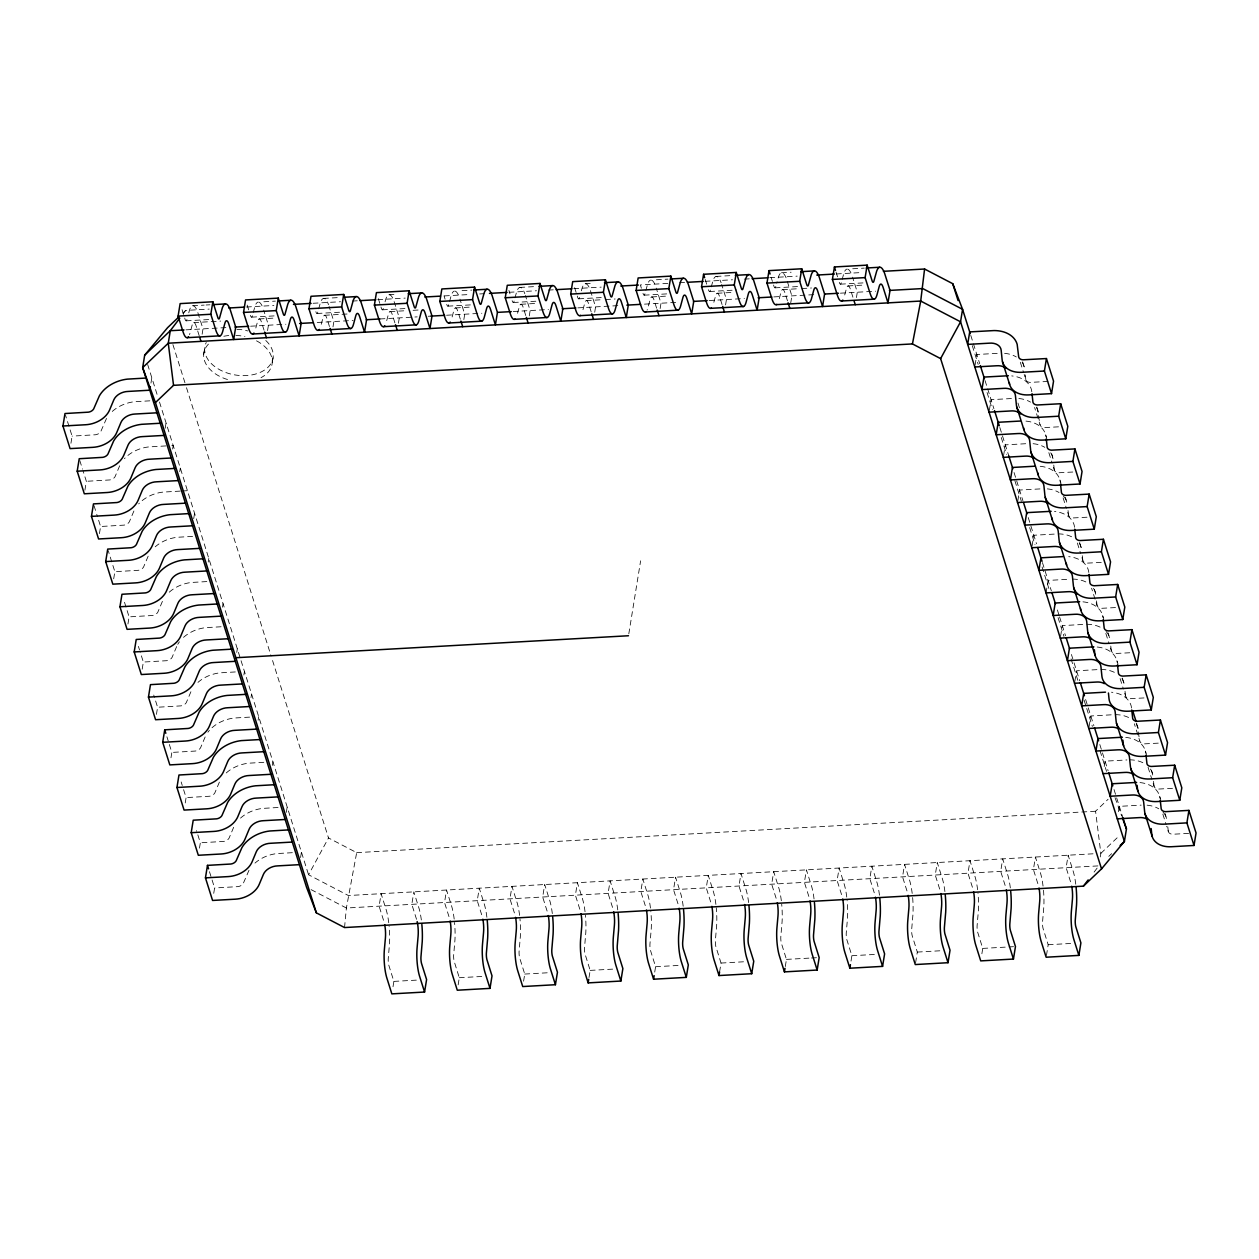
<?xml version="1.0" encoding="UTF-8"?>
<svg xmlns="http://www.w3.org/2000/svg" width="1259" height="1259" viewBox="0 0 1259 1259"><rect width="100%" height="100%" fill="white"/><g stroke="black" fill="none" stroke-linecap="round" stroke-linejoin="round"><path stroke-width="0.75" stroke-dasharray="5 3.75" d="M344.541 927.553L346.382 908.007L356.675 852.642L328.505 837.959L271.708 657.859M70.945 443.262L72.093 436.118L65.515 415.265M84.904 490.223L86.352 481.3L83.063 470.882M99.445 533.627L100.594 526.498L96.754 514.333M113.688 578.81L114.852 571.68L108.274 550.828M150.954 383.082L151.82 377.731M127.946 623.992L129.095 616.863L124.169 601.22M165.197 428.265L166.062 422.914M172.609 449.07L173.191 445.513L167.73 445.812M142.188 669.19L143.353 662.045L140.064 651.627M179.738 471.669L180.32 468.096M202.132 334.233L202.998 328.882L197.663 312.043A30.011 7.113 86.8 0 0 189.637 309.683L187.827 316.182M203.675 354.361L204.666 348.239M156.446 714.372L157.595 707.228L153.755 695.062M193.697 518.645L194.563 513.294M170.972 757.776L171.853 752.426L166.912 736.783M208.239 562.033L208.821 558.477M185.23 802.959L186.096 797.608L182.807 787.174M222.481 607.231L223.063 603.659M267.553 330.566L268.435 325.215L263.666 310.139M272.227 362.718L273.219 356.596M199.473 848.141L200.338 842.79L196.514 830.625M236.739 652.414L237.322 648.841M243.868 674.997L244.435 671.44M213.731 893.323L214.597 887.973L208.569 868.852M250.982 697.596L251.564 694.024M258.111 720.195L258.693 716.623M332.99 326.899L333.855 321.549L329.103 306.472M272.369 765.378L272.935 761.805M286.328 812.338L287.194 806.988M300.571 857.521L301.436 852.17M398.426 323.233L399.292 317.882L393.957 301.043A30.011 7.113 86.8 0 0 385.931 298.682L384.121 305.197M463.847 319.566L464.713 314.215L459.96 299.138M393.013 986.741L393.878 981.39L388.779 965.165A5.902 1.401 86.8 0 1 388.228 958.854L389.519 943.495A30.011 7.113 86.8 0 0 389.125 926.183M529.284 315.899L530.149 310.548L525.396 295.472M458.15 984.868L459.299 977.724L454.216 961.498A5.902 1.401 86.8 0 1 453.649 955.188L454.955 939.828A30.011 7.113 86.8 0 0 454.546 922.517M594.704 312.232L595.586 306.881L590.251 290.042A30.011 7.113 86.8 0 0 582.225 287.682L580.415 294.197M523.587 981.202L524.735 974.057L519.637 957.831A5.902 1.401 86.8 0 1 519.086 951.521L520.376 936.161A30.011 7.113 86.8 0 0 519.983 918.85M660.141 308.565L661.006 303.214L656.254 288.138M628.808 633.828L640.626 560.822M589.007 977.535L590.172 970.39L585.073 954.165A5.902 1.401 86.8 0 1 584.522 947.854L585.813 932.494A30.011 7.113 86.8 0 0 585.419 915.183M725.577 304.898L726.443 299.548L721.675 284.471M654.727 972.074L655.593 966.723L650.51 950.498A5.902 1.401 86.8 0 1 649.943 944.187L651.249 928.827A30.011 7.113 86.8 0 0 650.84 911.516M790.715 303.026L791.864 295.881L786.545 279.042A30.011 7.113 86.8 0 0 778.518 276.681L776.693 283.196M719.581 971.979L721.029 963.056L715.93 946.831A5.902 1.401 86.8 0 1 715.38 940.52L716.67 925.16A30.011 7.113 86.8 0 0 716.277 907.849M856.435 297.565L857.3 292.214L852.548 277.137M785.301 966.534L786.45 959.389L781.367 943.164A5.902 1.401 86.8 0 1 780.8 936.869L782.107 921.494A30.011 7.113 86.8 0 0 781.697 904.182M851.021 961.089L851.887 955.723L846.788 939.497A5.902 1.401 86.8 0 1 846.237 933.202L847.527 917.827A30.011 7.113 86.8 0 0 847.134 900.515M975.08 365.204L976.827 354.503L998.655 353.275M989.338 410.387L991.069 399.685L1012.913 398.458M915.592 962.773L917.323 952.072L912.224 935.846A5.902 1.401 86.8 0 1 911.673 929.535L912.964 914.16A30.011 7.113 86.8 0 0 912.57 896.849M1003.58 455.569L1005.311 444.868L1027.155 443.64M1017.839 500.752L1019.57 490.05L1041.413 488.838M1032.081 545.95L1033.812 535.248L1055.656 534.021M981.878 953.755L982.744 948.405L977.661 932.179A5.902 1.401 86.8 0 1 977.094 925.869L978.4 910.493A30.011 7.113 86.8 0 0 977.991 893.182M1046.04 592.91L1048.07 580.43L1069.914 579.203M1060.582 636.314L1062.313 625.613L1084.156 624.385M1074.84 681.497L1076.571 670.795L1098.415 669.568M1046.449 955.439L1048.18 944.738L1043.082 928.513A5.902 1.401 86.8 0 1 1042.531 922.202L1043.821 906.826A30.011 7.113 86.8 0 0 1043.428 889.531M1089.082 726.679L1090.813 715.978L1112.657 714.75M1104.206 766.511L1105.072 761.16L1126.915 759.948M1100.272 856.938L1100.854 853.366L1095.566 811.237L1108.093 799.276M1118.448 811.709L1119.314 806.358L1141.158 805.13M253.264 312.515L255.073 306.016A30.011 7.113 86.8 0 1 258.064 302.081M318.684 308.848L320.494 302.349A30.011 7.113 86.8 0 1 328.536 304.709M449.542 301.53L451.367 295.015A30.011 7.113 86.8 0 1 454.357 291.097M514.978 297.864L516.788 291.348A30.011 7.113 86.8 0 1 524.814 293.709M645.836 290.53L647.645 284.015A30.011 7.113 86.8 0 1 650.635 280.096M711.272 286.863L713.082 280.348A30.011 7.113 86.8 0 1 721.108 282.708M842.129 279.529L843.939 273.014A30.011 7.113 86.8 0 1 846.929 269.096M186.962 319.424L186.773 320.054A5.902 1.401 86.8 0 1 185.23 319.739L181.752 308.754M252.398 315.757L252.193 316.387A5.902 1.401 86.8 0 1 250.667 316.072L250.415 315.348M317.819 312.09L317.63 312.72A5.902 1.401 86.8 0 1 316.103 312.405L315.852 311.681M383.255 308.424L383.051 309.053A5.902 1.401 86.8 0 1 381.524 308.738L377.495 296.038M448.692 304.757L448.487 305.386A5.902 1.401 86.8 0 1 446.961 305.071L446.709 304.348M514.113 301.09L513.924 301.719A5.902 1.401 86.8 0 1 512.382 301.405L512.13 300.681M579.549 297.423L579.345 298.053A5.902 1.401 86.8 0 1 577.818 297.753L574.324 286.753M644.97 293.756L644.781 294.386A5.902 1.401 86.8 0 1 643.255 294.087L643.003 293.347M710.406 290.089L710.202 290.719A5.902 1.401 86.8 0 1 708.675 290.42L708.424 289.696M775.843 286.423L775.638 287.052A5.902 1.401 86.8 0 1 774.112 286.753L771.153 277.468M841.264 282.756L841.075 283.401A5.902 1.401 86.8 0 1 839.548 283.086L839.281 282.362M119.652 465.83L115.057 476.673A5.902 4.202 -17.5 0 1 109.785 479.947L86.352 481.3M133.91 511.012L129.315 521.856A5.902 4.202 -17.5 0 1 124.027 525.129L100.594 526.498M148.153 556.195L143.557 567.054A5.902 4.202 -17.5 0 1 138.285 570.311L114.852 571.68M162.411 601.377L157.8 612.236A5.902 4.202 -17.5 0 1 152.528 615.494L129.095 616.863M176.653 646.575L172.058 657.418A5.902 4.202 -17.5 0 1 166.786 660.692L143.353 662.045M190.912 691.758L186.301 702.601A5.902 4.202 -17.5 0 1 181.028 705.874L157.595 707.228M205.154 736.94L200.559 747.783A5.902 4.202 -17.5 0 1 195.271 751.056L171.853 752.426M219.396 782.122L214.801 792.981A5.902 4.202 -17.5 0 1 209.529 796.239L186.096 797.608M233.655 827.305L229.059 838.164A5.902 4.202 -17.5 0 1 223.772 841.421L200.338 842.79M106.511 418.429L100.814 431.491A5.902 4.202 -17.5 0 1 95.527 434.764L72.093 436.118M248.999 870.268L243.302 883.346A5.902 4.202 -17.5 0 1 238.03 886.619L214.597 887.973M1093.017 853.807L348.397 895.527L308.565 874.769L328.505 837.959M183.31 313.538L185.671 310.422L209.199 309.1M1094.087 872.094L1098.824 865.862L346.382 908.007L308.282 888.162M182.885 313.066L185.671 310.422M1100.854 853.366L1119.33 835.724M1108.786 856.356L1111.618 853.649M192.627 305.748L204.178 305.103M206.098 304.993L209.954 304.788M263.839 301.767L275.375 301.121M323.484 298.414L340.811 297.454M388.921 294.763L396.616 294.323M462.053 290.656L471.669 290.121M519.778 287.43L537.105 286.454M585.215 283.763L592.91 283.322M656.411 279.766L667.962 279.12M716.072 276.429L733.399 275.453M781.509 272.762L791.124 272.227M852.705 268.765L864.256 268.12M246.434 307.007L273.88 305.481M313.066 303.277L340.512 301.735M352.268 301.074L358.154 300.744M377.747 299.658L405.193 298.115M444.38 295.912L469.859 294.496M479.663 293.945L487.501 293.504M509.061 292.293L536.507 290.766M548.263 290.105L554.149 289.775M573.742 288.673L601.188 287.131M667.821 283.401L640.375 284.943L641.382 288.217M679.577 282.74L685.463 282.409M705.056 281.308L732.502 279.781M744.258 279.12L750.144 278.79M769.737 277.688L797.183 276.146M836.369 273.958L861.848 272.526M186.206 320.825L209.293 319.534M251.627 317.158L274.73 315.867M317.063 313.491L340.15 312.201M382.484 309.824L405.587 308.534M447.921 306.157L471.008 304.867M513.357 302.506L536.444 301.2M578.778 298.839L601.881 297.533M644.215 295.173L667.301 293.866M709.651 291.506L736.578 289.995M775.072 287.839L800.094 286.438M840.508 284.172L863.595 282.882M193.713 322.603L220.655 321.092M259.134 318.936L274.541 318.071M324.57 315.269L347.657 313.979M390.007 311.603L405.398 310.737M413.094 310.312L418.869 309.982M455.428 307.936L472.754 306.96M520.864 304.269L538.175 303.309M586.285 300.602L603.612 299.642M605.532 299.532L615.163 298.997M651.721 296.935L669.048 295.975M717.158 293.268L732.549 292.418M782.579 289.601L799.906 288.641M801.826 288.531L811.457 287.996M848.015 285.935L863.406 285.085M185.954 329.842L229.059 327.419M250.62 326.207L285.887 324.24M317.237 322.477L353.102 320.463M379.95 318.968L417.185 316.875M428.154 316.261L432.01 316.056M446.567 315.238L481.835 313.255M513.2 311.508L548.468 309.525M577.865 307.873L620.97 305.465M644.482 304.143L677.798 302.286M709.147 300.523L744.415 298.54M773.813 296.904L816.918 294.48M840.43 293.174L875.697 291.191M149.837 400.834L134.508 401.715A30.011 21.372 -17.5 0 0 110.162 413.503M1047.976 381.446L1030.13 382.39A5.902 4.202 -17.5 0 1 1025.833 379.667L1024.181 374.458M165.905 445.922L148.751 446.914A30.011 21.372 -17.5 0 0 124.405 458.685M1058.504 426.832L1044.388 427.588A5.902 4.202 -17.5 0 1 1040.076 424.85L1034.599 407.475M180.163 491.104L163.009 492.096A30.011 21.372 -17.5 0 0 138.663 503.883M181.973 490.994L187.434 490.695M1072.762 472.031L1058.63 472.77A5.902 4.202 -17.5 0 1 1054.334 470.032L1052.681 464.823M192.596 536.397L177.251 537.278A30.011 21.372 -17.5 0 0 155.235 546.799M1087.005 517.213L1072.888 517.953A5.902 4.202 -17.5 0 1 1068.576 515.214L1066.94 510.005M206.838 581.579L191.494 582.461A30.011 21.372 -17.5 0 0 167.164 594.248M1101.263 562.395L1087.131 563.135A5.902 4.202 -17.5 0 1 1082.834 560.412L1081.182 555.188M221.096 626.762L205.752 627.643A30.011 21.372 -17.5 0 0 181.406 639.43M1115.505 607.578L1101.389 608.317A5.902 4.202 -17.5 0 1 1097.077 605.595L1091.6 588.205M235.339 671.944L219.995 672.841A30.011 21.372 -17.5 0 0 197.978 682.362M1129.764 652.76L1115.631 653.5A5.902 4.202 -17.5 0 1 1111.335 650.777L1109.683 645.568M249.597 717.126L234.253 718.023A30.011 21.372 -17.5 0 0 207.908 732.203M1144.006 697.942L1129.89 698.698A5.902 4.202 -17.5 0 1 1125.577 695.959L1123.925 690.75M263.839 762.309L248.495 763.206A30.011 21.372 -17.5 0 0 224.165 774.993M1158.264 743.14L1144.132 743.88A5.902 4.202 -17.5 0 1 1139.82 741.142L1134.343 723.768M278.082 807.507L262.753 808.388A30.011 21.372 -17.5 0 0 238.407 820.176M1172.507 788.323L1158.39 789.063A5.902 4.202 -17.5 0 1 1154.078 786.324L1152.426 781.115M292.34 852.689L276.996 853.571A30.011 21.372 -17.5 0 0 254.979 863.092M356.675 852.642L1095.566 811.237M1188.622 833.395L1172.633 834.245A5.902 4.202 -17.5 0 1 1168.321 831.522L1166.684 826.297M393.878 981.39L418.901 979.99M459.299 977.724L482.402 976.433M524.735 974.057L549.758 972.656M590.172 970.39L613.259 969.1M655.593 966.723L680.615 965.323M721.029 963.056L746.052 961.656M786.45 959.389L809.553 958.099M811.473 957.989L817.248 957.674M851.887 955.723L876.909 954.322M917.323 952.072L940.41 950.765M982.744 948.405L1013.542 946.674M1048.18 944.738L1071.267 943.432M236.912 329.433L240.563 329.559A34.56 22.867 9.2 0 1 247.677 330.928M235.921 335.555L239.572 335.681A34.56 22.867 9.2 0 1 244.923 336.625M1115.018 797.655L1121.738 816.052M1022.654 361.789L1024.7 369.139M1036.897 406.972L1040.076 424.85M1025.975 421.104A30.011 21.372 -17.5 0 1 1045.678 434.78L1046.764 438.258M1051.706 453.901L1053.201 459.504M1040.217 466.286A30.011 21.372 -17.5 0 1 1059.921 479.962L1061.022 483.44M1065.397 497.336L1067.443 504.686M1079.655 542.519L1081.686 549.884M1094.449 589.448L1095.944 595.066M1082.976 601.833A30.011 21.372 -17.5 0 1 1102.664 615.525L1103.765 618.987M1108.156 632.899L1110.186 640.249M1097.218 647.016A30.011 21.372 -17.5 0 1 1116.922 660.707L1118.023 664.185M1122.399 678.082L1124.444 685.431M1136.657 723.264L1139.82 741.142M1125.719 737.396A30.011 21.372 -17.5 0 1 1145.422 751.072L1146.524 754.55M1151.45 770.193L1152.945 775.812M1139.977 782.579A30.011 21.372 -17.5 0 1 1159.665 796.255L1160.767 799.733M1165.157 813.644L1167.187 820.994M1020.341 362.293L1023.63 372.711M1048.841 452.658L1052.131 463.092M1063.1 497.84L1066.389 508.274M1077.342 543.022L1080.631 553.456M1105.843 633.403L1109.132 643.821M1120.101 678.585L1123.39 689.003M1148.051 767.219L1151.891 779.384M1162.844 814.132L1166.133 824.566M1017.964 403.037L1020.152 409.993M970.783 335.382L979.722 363.709M985.042 380.564L993.918 408.734M999.835 427.493L1008.711 455.632M1014.046 472.518L1022.906 500.657M1028.241 517.543L1036.519 543.809M1042.436 562.568L1051.312 590.707M1057.387 609.97L1059.024 615.179M1059.574 616.926L1065.507 635.732M1071.425 654.491L1079.703 680.741M1085.62 699.5L1093.898 725.766M1099.815 744.525L1108.109 770.791M1114.026 789.55L1122.886 817.689M972.263 345.596L978.18 364.37M987.056 392.509L992.375 409.38M1001.251 437.534L1006.586 454.405M1014.864 480.67L1021.379 501.318M1029.657 527.568L1034.977 544.455M1042.074 566.975L1049.172 589.48M1058.048 617.618L1063.965 636.377M1071.063 658.898L1078.16 681.402M1084.078 700.161L1092.371 726.427M1100.051 750.82L1106.567 771.452M852.91 297.203L850.549 289.712A13.125 3.1 86.8 0 0 846.441 288.5L844.285 296.573A22.788 5.398 86.8 0 1 843.845 298.005M836.055 272.086L837.676 277.216M787.489 300.87L785.112 293.378A13.125 3.1 86.8 0 0 781.005 292.167L778.849 300.24A22.788 5.398 86.8 0 1 778.408 301.672M722.052 304.536L719.692 297.045A13.125 3.1 86.8 0 0 715.584 295.834L713.428 303.907A22.788 5.398 86.8 0 1 712.987 305.339M705.197 279.419L706.803 284.55M656.616 308.203L654.255 300.712A13.125 3.1 86.8 0 0 650.148 299.5L647.992 307.574A22.788 5.398 86.8 0 1 647.063 310.17M591.195 311.87L588.819 304.379A13.125 3.1 86.8 0 0 584.727 303.167L582.571 311.241A22.788 5.398 86.8 0 1 582.13 312.657M525.758 315.537L523.398 308.046A13.125 3.1 86.8 0 0 519.29 306.834L517.134 314.907A22.788 5.398 86.8 0 1 516.694 316.324M508.904 290.42L509.974 293.835M460.338 319.204L457.961 311.713A13.125 3.1 86.8 0 0 453.854 310.501L451.698 318.574A22.788 5.398 86.8 0 1 451.257 319.991M444.002 295.802L445.088 299.217M394.901 322.871L392.54 315.364A13.125 3.1 86.8 0 0 388.433 314.168L386.277 322.225A22.788 5.398 86.8 0 1 385.836 323.657M329.465 326.537L327.104 319.031A13.125 3.1 86.8 0 0 322.996 317.835L320.84 325.892A22.788 5.398 86.8 0 1 320.4 327.324M264.044 330.204L261.667 322.697A13.125 3.1 86.8 0 0 257.576 321.501L255.42 329.559A22.788 5.398 86.8 0 1 254.979 330.991M247.173 305.087L248.794 310.218M416.54 919.338L411.819 904.355L413.833 891.86L419.153 908.762A30.011 7.113 86.8 0 1 421.466 920.911M199.205 335.744L196.247 326.364A13.125 3.1 86.8 0 0 192.139 325.168L189.983 333.226A22.788 5.398 86.8 0 1 189.542 334.658M172.908 344.573L185.923 385.836M186.505 387.725L271.11 655.986M147.649 364.512L157.296 395.106M159.484 402.03L308.565 874.769M79.773 460.448L82.512 469.135M94.016 505.63L96.219 512.586M138.411 646.402L139.513 649.88M181.17 781.965L182.256 785.443M1159.665 796.255L1160.074 798.395M1145.422 751.072L1145.816 753.212M1131.573 708.03L1131.164 705.89A30.011 21.372 -17.5 0 0 1111.477 692.214M1116.922 660.707L1117.315 662.848M1102.664 615.525L1103.073 617.65M1088.815 572.467L1088.421 570.327A30.011 21.372 -17.5 0 0 1068.718 556.651M1074.572 527.285L1074.179 525.145A30.011 21.372 -17.5 0 0 1054.475 511.469M1059.921 479.962L1060.314 482.103M1045.678 434.78L1046.072 436.92M1031.813 391.738L1031.42 389.598A30.011 21.372 -17.5 0 0 1011.717 375.906M1168.321 831.522L1167.785 826.817M1154.078 786.324L1153.338 779.683M1125.577 695.959L1125.027 691.27M1111.335 650.777L1110.784 646.072M1097.077 605.595L1096.542 600.889M1082.834 560.412L1082.284 555.707M1068.576 515.214L1068.041 510.524M1054.334 470.032L1053.594 463.391M1025.833 379.667L1025.282 374.962M265.775 340.481A34.56 22.867 9.2 0 1 245.143 375.623A34.56 22.867 9.2 0 1 206.256 342.464M256.506 340.827A34.56 22.867 9.2 0 1 261.038 377.653M227.517 379.526A34.56 22.867 9.2 0 1 209.073 343.487M223.834 336.279A34.56 22.867 9.2 0 1 228.918 335.508M715.899 904.403A30.011 7.113 86.8 0 0 713.585 892.269L708.266 875.367L706.252 887.847L710.973 902.845A13.125 3.1 86.8 0 1 711.603 905.079M748.617 902.577A30.011 7.113 86.8 0 0 746.304 890.443L740.984 873.526L738.97 886.021L743.691 901.019A13.125 3.1 86.8 0 1 744.321 903.254M1072.495 579.093A30.011 21.372 -17.5 0 1 1087.54 582.87M1093.426 588.331A30.011 21.372 -17.5 0 1 1095.55 592.926M177.755 644.34A30.011 21.372 -17.5 0 1 179.407 641.838M455.191 291.128A30.011 7.113 86.8 0 1 459.393 297.376M258.898 302.129A30.011 7.113 86.8 0 1 263.1 308.376M1058.252 533.895A30.011 21.372 -17.5 0 1 1073.297 537.687M1079.183 543.148A30.011 21.372 -17.5 0 1 1081.292 547.744M1018.846 398.505A30.011 21.372 -17.5 0 1 1030.539 402.125M1036.44 407.586A30.011 21.372 -17.5 0 1 1038.549 412.181M1004.603 353.323A30.011 21.372 -17.5 0 1 1016.296 356.942M1022.182 362.403A30.011 21.372 -17.5 0 1 1024.291 366.998M1047.346 488.87A30.011 21.372 -17.5 0 1 1059.039 492.505M1063.304 495.92A30.011 21.372 -17.5 0 1 1067.05 502.561M651.485 280.127A30.011 7.113 86.8 0 1 655.687 286.375M1033.104 443.687A30.011 21.372 -17.5 0 1 1044.797 447.323M1050.683 452.784A30.011 21.372 -17.5 0 1 1052.792 457.363M847.779 269.143A30.011 7.113 86.8 0 1 851.965 275.375M977.614 889.751A30.011 7.113 86.8 0 0 975.316 877.602L969.997 860.7L967.966 873.195L972.703 888.177A13.125 3.1 86.8 0 1 973.018 889.247M1010.332 887.91A30.011 7.113 86.8 0 0 1008.018 875.776L1002.715 858.874L1000.685 871.354L1005.422 886.352A13.125 3.1 86.8 0 1 1005.736 887.406M1043.05 886.084A30.011 7.113 86.8 0 0 1040.737 873.935L1035.417 857.033L1033.403 869.528L1038.124 884.526A13.125 3.1 86.8 0 1 1038.455 885.581M1075.768 884.243A30.011 7.113 86.8 0 0 1073.455 872.109L1068.136 855.207L1066.121 867.687L1070.842 882.685A13.125 3.1 86.8 0 1 1071.472 884.92M1086.753 624.275A30.011 21.372 -17.5 0 1 1101.798 628.052M1106.063 631.483A30.011 21.372 -17.5 0 1 1109.793 638.108M912.193 893.418A30.011 7.113 86.8 0 0 909.879 881.269L904.56 864.366L902.546 876.846L907.267 891.844A13.125 3.1 86.8 0 1 907.896 894.095M944.911 891.577A30.011 7.113 86.8 0 0 942.598 879.443L937.278 862.541L935.248 875.021L939.985 890.019A13.125 3.1 86.8 0 1 940.615 892.253M1129.496 759.822A30.011 21.372 -17.5 0 1 1144.541 763.615M1150.427 769.076A30.011 21.372 -17.5 0 1 1152.552 773.671M1115.254 714.64A30.011 21.372 -17.5 0 1 1130.299 718.433M1136.185 723.894A30.011 21.372 -17.5 0 1 1138.293 728.473M846.756 897.069A30.011 7.113 86.8 0 0 844.443 884.935L839.139 868.033L837.109 880.513L841.846 895.511A13.125 3.1 86.8 0 1 842.161 896.565M879.474 895.243A30.011 7.113 86.8 0 0 877.161 883.11L871.842 866.208L869.827 878.688L874.549 893.685A13.125 3.1 86.8 0 1 875.178 895.92M1100.995 669.458A30.011 21.372 -17.5 0 1 1116.041 673.25M1121.926 678.695A30.011 21.372 -17.5 0 1 1124.051 683.291M1147.091 805.178A30.011 21.372 -17.5 0 1 1158.799 808.797M1163.064 812.212A30.011 21.372 -17.5 0 1 1166.794 818.854M781.335 900.736A30.011 7.113 86.8 0 0 779.022 888.602L773.703 871.7L771.673 884.18L776.41 899.178A13.125 3.1 86.8 0 1 776.74 900.232M814.038 898.91A30.011 7.113 86.8 0 0 811.74 886.777L806.421 869.859L804.391 882.354L809.128 897.352A13.125 3.1 86.8 0 1 809.443 898.407M388.748 922.737A30.011 7.113 86.8 0 0 386.434 910.603L381.115 893.701L379.101 906.181L383.822 921.179A13.125 3.1 86.8 0 1 384.152 922.233M454.184 919.07A30.011 7.113 86.8 0 0 451.871 906.936L446.552 890.034L444.521 902.514L449.258 917.512A13.125 3.1 86.8 0 1 449.589 918.566M486.887 917.244A30.011 7.113 86.8 0 0 484.589 905.095L479.27 888.193L477.24 900.689L481.977 915.686A13.125 3.1 86.8 0 1 482.59 917.921M519.605 915.403A30.011 7.113 86.8 0 0 517.292 903.27L511.972 886.367L509.958 898.847L514.695 913.845A13.125 3.1 86.8 0 1 515.309 916.08M552.323 913.578A30.011 7.113 86.8 0 0 550.01 901.428L544.691 884.526L542.676 897.022L547.397 912.02A13.125 3.1 86.8 0 1 548.027 914.254M585.042 911.736A30.011 7.113 86.8 0 0 582.728 899.603L577.409 882.701L575.394 895.18L580.116 910.178A13.125 3.1 86.8 0 1 580.446 911.233M617.76 909.911A30.011 7.113 86.8 0 0 615.446 897.761L610.127 880.859L608.097 893.355L612.834 908.353A13.125 3.1 86.8 0 1 613.164 909.407M650.462 908.069A30.011 7.113 86.8 0 0 648.165 895.936L642.845 879.034L640.815 891.514L645.552 906.511A13.125 3.1 86.8 0 1 645.867 907.566M683.181 906.244A30.011 7.113 86.8 0 0 680.867 894.095L675.564 877.193L673.534 889.688L678.271 904.686A13.125 3.1 86.8 0 1 678.884 906.921"/><path stroke-width="1.5" d="M883.409 271.315L924.578 269.017L920.707 301.043L912.445 343.927L940.615 358.61L1101.531 868.883L1083.432 886.147L344.541 927.553L316.371 912.869L306.535 887.249L142.676 367.628L144.691 355.132L167.573 327.686L178.715 317.063M156.919 412.81L135.201 414.022A13.125 9.348 -17.5 0 0 120.895 422.568L116.725 432.545A22.788 16.225 -17.5 0 1 92.851 447.338L70.079 448.613L62.95 426.014L64.98 413.534L88.398 412.165A5.902 4.202 -17.5 0 0 93.685 408.907L99.382 395.83A30.011 21.372 -17.5 0 1 127.379 379.132L146.359 378.03M171.161 457.993L149.459 459.205A13.125 9.348 -17.5 0 0 135.138 467.75L130.967 477.743A22.788 16.225 -17.5 0 1 107.094 492.521L84.322 493.796L77.192 471.196L79.223 458.717L102.656 457.347A5.902 4.202 -17.5 0 0 107.928 454.09L113.625 441.012A30.011 21.372 -17.5 0 1 141.622 424.314L160.601 423.229M185.419 503.175L163.701 504.403A13.125 9.348 -17.5 0 0 149.396 512.932L145.226 522.926A22.788 16.225 -17.5 0 1 121.352 537.703L98.58 538.978L91.451 516.379L93.465 503.899L116.898 502.546A5.902 4.202 -17.5 0 0 122.186 499.272L127.883 486.194A30.011 21.372 -17.5 0 1 155.88 469.497L174.859 468.411M199.662 548.373L177.944 549.585A13.125 9.348 -17.5 0 0 163.639 558.115L159.468 568.108A22.788 16.225 -17.5 0 1 135.594 582.886L112.822 584.16L105.693 561.577L107.723 549.081L131.156 547.728A5.902 4.202 -17.5 0 0 136.428 544.455L142.125 531.377A30.011 21.372 -17.5 0 1 170.122 514.679L189.102 513.593M150.372 386.655L149.79 390.211L128.072 391.439A13.125 9.348 -17.5 0 0 113.766 399.969L109.596 409.962A22.788 16.225 -17.5 0 1 85.722 424.739L62.95 426.014M213.92 593.556L192.202 594.767A13.125 9.348 -17.5 0 0 177.897 603.297L173.726 613.29A22.788 16.225 -17.5 0 1 149.852 628.068L127.08 629.343L119.951 606.759L121.966 594.264L145.399 592.91A5.902 4.202 -17.5 0 0 150.687 589.637L156.384 576.575A30.011 21.372 -17.5 0 1 184.381 559.877L203.36 558.776M188.52 336.72A22.788 5.398 86.8 0 1 183.059 331.825L178.101 316.103L180.131 303.608L212.85 301.782L217.949 317.913A5.902 1.401 86.8 0 0 219.475 318.212L222.355 307.841A30.011 7.113 86.8 0 1 230.381 310.202L235.716 327.041L233.686 339.537L228.965 324.539A13.125 3.1 86.8 0 0 224.857 323.327L222.701 331.4A22.788 5.398 86.8 0 1 215.777 330L210.82 314.262L212.85 301.782M228.162 638.738L206.445 639.95A13.125 9.348 -17.5 0 0 192.139 648.479L187.969 658.473A22.788 16.225 -17.5 0 1 164.095 673.266L141.323 674.541L134.194 651.942L136.224 639.462L159.657 638.093A5.902 4.202 -17.5 0 0 164.929 634.819L170.626 621.757A30.011 21.372 -17.5 0 1 198.623 605.06L217.602 603.958M242.42 683.92L220.703 685.132A13.125 9.348 -17.5 0 0 206.397 693.678L202.227 703.671A22.788 16.225 -17.5 0 1 178.337 718.448L155.581 719.723L148.452 697.124L150.466 684.644L173.899 683.275A5.902 4.202 -17.5 0 0 179.187 680.017L184.884 666.94A30.011 21.372 -17.5 0 1 212.881 650.242L231.861 649.156M256.663 729.103L234.945 730.33A13.125 9.348 -17.5 0 0 220.64 738.86L216.469 748.853A22.788 16.225 -17.5 0 1 192.596 763.631L169.823 764.905L162.694 742.306L164.724 729.827L188.158 728.457A5.902 4.202 -17.5 0 0 193.43 725.2L199.127 712.122A30.011 21.372 -17.5 0 1 227.124 695.424L246.103 694.338M253.956 333.053A22.788 5.398 86.8 0 1 248.495 328.158L243.538 312.437L245.552 299.941L278.27 298.115L283.385 314.246A5.902 1.401 86.8 0 0 284.912 314.561L287.792 304.174A30.011 7.113 86.8 0 1 295.818 306.535L301.137 323.374L299.123 335.87L294.386 320.872A13.125 3.1 86.8 0 0 290.278 319.66L288.122 327.733A22.788 5.398 86.8 0 1 281.213 326.333L276.256 310.595L278.27 298.115M270.921 774.285L249.203 775.513A13.125 9.348 -17.5 0 0 234.898 784.042L230.712 794.036A22.788 16.225 -17.5 0 1 206.838 808.813L184.082 810.088L176.952 787.505L178.967 775.009L202.4 773.656A5.902 4.202 -17.5 0 0 207.688 770.382L213.385 757.304A30.011 21.372 -17.5 0 1 241.382 740.607L260.361 739.521M285.163 819.483L263.446 820.695A13.125 9.348 -17.5 0 0 249.14 829.225L244.97 839.218A22.788 16.225 -17.5 0 1 221.096 853.995L198.324 855.27L191.195 832.687L193.225 820.191L216.658 818.838A5.902 4.202 -17.5 0 0 221.93 815.564L227.627 802.502A30.011 21.372 -17.5 0 1 255.624 785.789L274.604 784.703M299.422 864.665L277.704 865.877A13.125 9.348 -17.5 0 0 263.399 874.407L259.212 884.4A22.788 16.225 -17.5 0 1 235.339 899.178L212.566 900.453L205.453 877.869L207.467 865.374L230.901 864.02A5.902 4.202 -17.5 0 0 236.188 860.747L241.885 847.685A30.011 21.372 -17.5 0 1 269.882 830.987L288.862 829.886M319.377 329.402A22.788 5.398 86.8 0 1 313.932 324.492L308.974 308.77L310.989 296.29L343.707 294.449L348.806 310.58A5.902 1.401 86.8 0 0 350.348 310.894L353.212 300.508A30.011 7.113 86.8 0 1 361.239 302.868L366.574 319.723L364.543 332.203L359.822 317.205A13.125 3.1 86.8 0 0 355.715 315.993L353.559 324.067A22.788 5.398 86.8 0 1 346.634 322.666L341.677 306.928L343.707 294.449M384.813 325.735A22.788 5.398 86.8 0 1 379.352 320.825L374.395 305.103L376.425 292.623L409.128 290.782L414.242 306.913A5.902 1.401 86.8 0 0 415.769 307.227L418.649 296.856A30.011 7.113 86.8 0 1 426.675 299.201L432.01 316.056L429.98 328.536L425.243 313.538A13.125 3.1 86.8 0 0 421.151 312.326L418.995 320.4A22.788 5.398 86.8 0 1 412.071 318.999L407.113 303.277L409.128 290.782M450.234 322.068A22.788 5.398 86.8 0 1 444.789 317.158L439.832 301.436L441.846 288.956L474.564 287.115L479.679 303.246A5.902 1.401 86.8 0 0 481.206 303.561L484.07 293.19A30.011 7.113 86.8 0 1 492.112 295.535L497.431 312.389L495.416 324.869L490.68 309.871A13.125 3.1 86.8 0 0 486.572 308.675L484.416 316.733A22.788 5.398 86.8 0 1 477.507 315.332L472.55 299.611L474.564 287.115M515.104 319.015A22.788 5.398 86.8 0 1 510.21 313.491L505.252 297.769L507.283 285.289L540.001 283.448L545.1 299.579A5.902 1.401 86.8 0 0 546.626 299.894L549.506 289.523A30.011 7.113 86.8 0 1 557.532 291.868L562.867 308.723L560.837 321.202L556.116 306.205A13.125 3.1 86.8 0 0 552.009 305.008L549.853 313.066A22.788 5.398 86.8 0 1 542.928 311.665L537.971 295.944L540.001 283.448M384.719 924.704A13.125 3.1 86.8 0 1 385.411 937.986L384.373 949.616A22.788 5.398 86.8 0 0 386.891 978.149L391.848 993.87L424.566 992.045L426.596 979.565L421.497 963.34A5.902 1.401 86.8 0 1 420.947 957.029L422.237 941.653A30.011 7.113 86.8 0 0 421.844 924.358M580.525 315.348A22.788 5.398 86.8 0 1 575.646 309.824L570.689 294.102L572.703 281.623L605.422 279.781L610.536 295.912A5.902 1.401 86.8 0 0 612.063 296.227L614.943 285.856A30.011 7.113 86.8 0 1 622.969 288.201L628.288 305.056L626.274 317.536L621.537 302.538A13.125 3.1 86.8 0 0 617.429 301.342L615.273 309.399A22.788 5.398 86.8 0 1 608.365 307.999L603.407 292.277L605.422 279.781M450.155 921.037A13.125 3.1 86.8 0 1 450.832 934.32L449.793 945.95A22.788 5.398 86.8 0 0 452.327 974.482L457.285 990.219L490.003 988.378L492.017 975.898L486.934 959.673A5.902 1.401 86.8 0 1 486.367 953.362L487.674 937.986A30.011 7.113 86.8 0 0 487.264 920.691M645.961 311.681A22.788 5.398 86.8 0 1 641.083 306.157L636.125 290.436L638.14 277.956L670.858 276.114L675.957 292.245A5.902 1.401 86.8 0 0 677.499 292.56L680.364 282.189A30.011 7.113 86.8 0 1 688.39 284.55L693.725 301.389L691.695 313.869L686.973 298.871A13.125 3.1 86.8 0 0 682.866 297.675L680.71 305.732A22.788 5.398 86.8 0 1 673.785 304.332L668.828 288.61L670.858 276.114M515.576 917.37A13.125 3.1 86.8 0 1 516.269 930.653L515.23 942.283A22.788 5.398 86.8 0 0 517.748 970.815L522.721 986.552L555.424 984.711L557.454 972.231L552.355 956.006A5.902 1.401 86.8 0 1 551.804 949.695L553.094 934.32A30.011 7.113 86.8 0 0 552.701 917.024M618.122 913.357A30.011 7.113 86.8 0 1 618.531 930.653L617.225 946.028A5.902 1.401 86.8 0 0 617.791 952.339L622.875 968.564L620.86 981.044L588.142 982.886L588.724 979.313M711.398 308.014A22.788 5.398 86.8 0 1 706.504 302.49L701.546 286.769L703.576 274.289L736.279 272.448L741.394 288.579A5.902 1.401 86.8 0 0 742.92 288.893L745.8 278.522A30.011 7.113 86.8 0 1 753.826 280.883L759.161 297.722L757.131 310.202L752.394 295.204A13.125 3.1 86.8 0 0 748.302 294.008L746.146 302.066A22.788 5.398 86.8 0 1 739.222 300.665L734.265 284.943L736.279 272.448M683.558 909.69A30.011 7.113 86.8 0 1 683.952 927.002L682.661 942.361A5.902 1.401 86.8 0 0 683.212 948.672L688.311 964.898L686.297 977.377L653.578 979.219L654.145 975.646M776.819 304.348A22.788 5.398 86.8 0 1 771.94 298.839L766.983 283.102L768.997 270.622L801.715 268.781L806.83 284.912A5.902 1.401 86.8 0 0 808.357 285.226L811.221 274.855A30.011 7.113 86.8 0 1 819.263 277.216L824.582 294.055L822.568 306.535L817.831 291.537A13.125 3.1 86.8 0 0 813.723 290.341L811.567 298.399A22.788 5.398 86.8 0 1 804.658 296.998L799.701 281.276L801.715 268.781M748.995 906.024A30.011 7.113 86.8 0 1 749.388 923.335L748.098 938.695A5.902 1.401 86.8 0 0 748.649 945.005L753.748 961.231L751.717 973.711L718.999 975.552L719.581 971.979M842.822 300.067A22.788 5.398 86.8 0 1 837.361 295.173L832.404 279.435L834.434 266.955L867.152 265.13L872.251 281.245A5.902 1.401 86.8 0 0 873.777 281.56L876.657 271.189A30.011 7.113 86.8 0 1 884.684 273.549L890.019 290.388L887.988 302.868L883.267 287.87A13.125 3.1 86.8 0 0 879.16 286.674L877.004 294.732A22.788 5.398 86.8 0 1 870.079 293.331L865.122 277.61L867.152 265.13M814.416 902.357A30.011 7.113 86.8 0 1 814.825 919.668L813.519 935.028A5.902 1.401 86.8 0 0 814.085 941.339L819.168 957.564L817.154 970.044L784.436 971.885L785.018 968.313M879.852 898.69A30.011 7.113 86.8 0 1 880.246 916.001L878.955 931.361A5.902 1.401 86.8 0 0 879.506 937.672L884.605 953.897L882.575 966.377L849.872 968.218L850.439 964.646M908.164 895.385A13.125 3.1 86.8 0 1 908.841 908.668L907.818 920.298A22.788 5.398 86.8 0 0 910.336 948.83L915.293 964.551L948.011 962.71L950.026 950.23L944.942 934.005A5.902 1.401 86.8 0 1 944.376 927.694L945.682 912.334A30.011 7.113 86.8 0 0 945.273 895.023M1044.403 371.027L1046.434 358.547L1023.016 359.806A5.902 4.202 -17.5 0 1 1018.704 357.068L1017.178 344.399A30.011 21.372 -17.5 0 0 994.122 330.566L969.698 331.904L967.667 344.399L989.385 343.172A13.125 9.348 -17.5 0 1 1001.173 350.254L1002.148 359.948A22.788 16.225 -17.5 0 0 1021.631 372.302L1044.403 371.027L1051.533 393.626L1028.76 394.901A22.788 16.225 -17.5 0 1 1009.277 382.547M1051.533 393.626L1053.547 381.131L1046.434 358.547M1023.536 427.73A22.788 16.225 -17.5 0 0 1043.003 440.083L1065.775 438.809L1058.662 416.21L1060.676 403.73L1037.259 404.989A5.902 4.202 -17.5 0 1 1032.947 402.25L1032.018 393.674M1065.775 438.809L1067.805 426.313L1060.676 403.73M1037.778 472.912A22.788 16.225 -17.5 0 0 1057.261 485.266L1080.033 483.991L1072.904 461.392L1074.918 448.912L1051.517 450.171A5.902 4.202 -17.5 0 1 1047.205 447.449L1046.26 438.856M1080.033 483.991L1082.048 471.496L1074.918 448.912M973.6 891.718A13.125 3.1 86.8 0 1 974.277 905.001L973.238 916.631A22.788 5.398 86.8 0 0 975.772 945.163L980.73 960.885L1013.448 959.059L1015.462 946.563L1010.363 930.338A5.902 1.401 86.8 0 1 1009.812 924.027L1011.103 908.668A30.011 7.113 86.8 0 0 1010.709 891.356M1052.02 518.094A22.788 16.225 -17.5 0 0 1071.503 530.448L1094.276 529.173L1087.146 506.574L1089.177 494.095L1065.759 495.354A5.902 4.202 -17.5 0 1 1061.447 492.631L1060.519 484.038M1094.276 529.173L1096.306 516.694L1089.177 494.095M1066.279 563.292A22.788 16.225 -17.5 0 0 1085.762 575.631L1108.534 574.356L1101.405 551.772L1103.419 539.277L1080.017 540.552A5.902 4.202 -17.5 0 1 1075.705 537.813L1074.761 529.221M1108.534 574.356L1110.548 561.876L1103.419 539.277M1080.521 608.475A22.788 16.225 -17.5 0 0 1100.004 620.813L1122.776 619.538L1115.647 596.955L1117.677 584.459L1094.26 585.734A5.902 4.202 -17.5 0 1 1089.948 582.996L1089.019 574.419M1122.776 619.538L1124.806 607.058L1117.677 584.459M1039.021 888.051A13.125 3.1 86.8 0 1 1039.714 901.334L1038.675 912.964A22.788 5.398 86.8 0 0 1041.193 941.496L1046.15 957.218L1078.869 955.392L1080.899 942.897L1075.8 926.671A5.902 1.401 86.8 0 1 1075.249 920.36L1076.539 905.001A30.011 7.113 86.8 0 0 1076.146 887.689M1094.386 649.77L1094.779 653.657A22.788 16.225 -17.5 0 0 1114.262 666.011L1137.034 664.736L1129.905 642.137L1131.92 629.657L1108.502 630.916A5.902 4.202 -17.5 0 1 1104.206 628.178L1103.262 619.601M1137.034 664.736L1139.049 652.241L1131.92 629.657M1108.439 693.017L1109.022 698.839A22.788 16.225 -17.5 0 0 1128.505 711.193L1151.277 709.919L1144.148 687.32L1146.178 674.84L1122.76 676.099A5.902 4.202 -17.5 0 1 1118.448 673.376L1117.52 664.783M1122.886 817.689L1126.443 828.941L1124.413 841.437L1101.531 868.883M1151.277 709.919L1153.307 697.423L1146.178 674.84M1122.886 740.15L1123.28 744.022A22.788 16.225 -17.5 0 0 1142.763 756.376L1165.535 755.101L1158.406 732.502L1160.42 720.022L1137.003 721.281A5.902 4.202 -17.5 0 1 1132.707 718.559L1131.762 709.966M1165.535 755.101L1167.549 742.621L1160.42 720.022M1137.129 785.333L1137.522 789.204A22.788 16.225 -17.5 0 0 1157.005 801.558L1179.777 800.283L1172.648 777.7L1174.678 765.204L1151.261 766.463A5.902 4.202 -17.5 0 1 1146.949 763.741L1146.02 755.148M1179.777 800.283L1181.808 787.804L1174.678 765.204M1151.182 828.579L1151.78 834.402A22.788 16.225 -17.5 0 0 1171.263 846.74L1194.02 845.466L1186.907 822.882L1188.921 810.387L1165.504 811.662A5.902 4.202 -17.5 0 1 1161.207 808.923L1160.263 800.346M1194.02 845.466L1196.05 832.986L1188.921 810.387M940.615 358.61L960.554 321.8L962.568 309.321L952.748 283.7L924.578 269.017M179.754 318.228L170.28 330.708L144.691 355.132M1083.432 886.147L1088.169 879.915M316.371 912.869L155.439 402.597L173.537 385.333L912.445 343.927M1120.148 845.497L1124.413 841.437L960.554 321.8L920.707 301.043L168.265 343.203L142.676 367.628L155.439 402.597M213.794 304.568L225.345 303.923M279.23 300.901L290.782 300.256M344.651 297.234L356.203 296.589M408.168 293.677L421.639 292.922M473.589 290.011L487.06 289.255M539.025 286.344L552.496 285.588M604.462 282.677L617.933 281.922M671.818 278.9L683.354 278.255M735.319 275.343L748.79 274.588M800.74 271.676L814.211 270.921M866.176 268.01L879.648 267.254M228.792 307.999L244.466 307.117M293.473 304.379L311.115 303.388M360.105 300.649L375.796 299.768M424.787 297.014L440.461 296.133M489.468 293.394L507.109 292.403M556.1 289.664L571.791 288.783M620.781 286.029L638.423 285.053M687.414 282.299L703.104 281.418M752.095 278.68L767.77 277.798M816.776 275.06L834.418 274.069M178.101 316.103L210.82 314.262M243.538 312.437L276.256 310.595M308.974 308.77L341.677 306.928M374.395 305.103L407.113 303.277M439.832 301.436L472.55 299.611M505.252 297.769L537.971 295.944M570.689 294.102L603.407 292.277M636.125 290.436L668.828 288.61M701.546 286.769L734.265 284.943M766.983 283.102L799.701 281.276M832.404 279.435L865.122 277.61M184.003 329.952L170.28 330.708L168.265 343.203L173.537 385.333M234.945 327.088L248.668 326.317M299.611 323.469L313.318 322.697M366.227 319.739L379.95 318.968M430.893 316.119L444.616 315.348M497.525 312.374L511.233 311.618M562.175 308.754L575.898 307.983M626.84 305.134L640.563 304.363M693.473 301.405L707.18 300.633M758.138 297.785L771.846 297.014M824.755 294.039L838.478 293.268M889.421 290.42L922.737 288.563L962.568 309.321L970.264 333.698M187.355 337.664L220.073 335.823M252.791 333.997L285.494 332.156M318.212 330.33L350.931 328.489M383.649 326.663L416.367 324.822M449.07 322.996L481.788 321.155M514.506 319.33L547.224 317.488M579.943 315.663L612.645 313.821M645.363 311.996L678.082 310.17M710.8 308.329L743.518 306.504M776.221 304.662L808.939 302.837M841.657 300.995L874.375 299.17M974.796 366.983L996.514 365.771A13.125 9.348 -17.5 0 1 1005.595 368.053M164.048 435.409L142.33 436.621A13.125 9.348 -17.5 0 0 128.025 445.151L123.838 455.144A22.788 16.225 -17.5 0 1 99.965 469.922L77.192 471.196M989.055 412.165L1010.757 410.953A13.125 9.348 -17.5 0 1 1018.846 412.543M1058.662 416.21L1035.889 417.484A22.788 16.225 -17.5 0 1 1016.406 405.13L1015.415 395.436A13.125 9.348 -17.5 0 0 1003.643 388.354L981.926 389.582L983.94 377.086L1008.38 375.749M1020.042 421.057L998.198 422.284L996.168 434.764L1017.886 433.552A13.125 9.348 -17.5 0 1 1029.673 440.619L1030.649 450.329A22.788 16.225 -17.5 0 0 1050.132 462.667L1072.904 461.392M178.29 480.592L156.572 481.804A13.125 9.348 -17.5 0 0 142.267 490.333L138.097 500.327A22.788 16.225 -17.5 0 1 114.223 515.104L91.451 516.379M1003.297 457.363L1025.015 456.136A13.125 9.348 -17.5 0 1 1034.095 458.418M1034.284 466.239L1012.441 467.467L1010.426 479.947L1032.144 478.735A13.125 9.348 -17.5 0 1 1043.916 485.801L1044.907 495.511A22.788 16.225 -17.5 0 0 1064.39 507.865L1087.146 506.574M192.548 525.774L170.831 526.986A13.125 9.348 -17.5 0 0 156.525 535.516L152.339 545.509A22.788 16.225 -17.5 0 1 128.465 560.302L105.693 561.577M1017.54 502.546L1039.257 501.318A13.125 9.348 -17.5 0 1 1048.338 503.616M206.791 570.957L185.073 572.168A13.125 9.348 -17.5 0 0 170.768 580.714L166.597 590.707A22.788 16.225 -17.5 0 1 142.723 605.485L119.951 606.759M1031.798 547.728L1053.515 546.516A13.125 9.348 -17.5 0 1 1061.589 548.106M1101.405 551.772L1078.633 553.047A22.788 16.225 -17.5 0 1 1059.149 540.693L1058.174 530.983A13.125 9.348 -17.5 0 0 1046.386 523.917L1024.669 525.129L1026.699 512.649L1051.123 511.311M1062.785 556.604L1040.941 557.831L1038.927 570.327L1060.645 569.099A13.125 9.348 -17.5 0 1 1072.416 576.181L1073.408 585.876A22.788 16.225 -17.5 0 0 1092.875 598.23L1115.647 596.955M221.049 616.139L199.331 617.366A13.125 9.348 -17.5 0 0 185.026 625.896L180.84 635.889A22.788 16.225 -17.5 0 1 156.966 650.667L134.194 651.942M1046.04 592.91L1067.758 591.699A13.125 9.348 -17.5 0 1 1076.838 593.98M235.905 657.733L628.493 635.748M235.291 661.321L213.574 662.549A13.125 9.348 -17.5 0 0 199.268 671.078L195.098 681.072A22.788 16.225 -17.5 0 1 171.224 695.849L148.452 697.124M1060.298 638.093L1082.016 636.881A13.125 9.348 -17.5 0 1 1091.097 639.163M1129.905 642.137L1107.133 643.412A22.788 16.225 -17.5 0 1 1087.65 631.058L1086.674 621.364A13.125 9.348 -17.5 0 0 1074.887 614.282L1053.169 615.509L1055.199 603.014L1079.624 601.676M249.55 706.519L227.832 707.731A13.125 9.348 -17.5 0 0 213.526 716.261L209.34 726.254A22.788 16.225 -17.5 0 1 185.466 741.032L162.694 742.306M1074.541 683.275L1096.259 682.063A13.125 9.348 -17.5 0 1 1104.348 683.653M1144.148 687.32L1121.376 688.594A22.788 16.225 -17.5 0 1 1101.908 676.24L1100.917 666.546A13.125 9.348 -17.5 0 0 1089.145 659.48L1067.427 660.692L1069.442 648.196L1093.866 646.858M1105.528 692.167L1083.7 693.394L1081.67 705.874L1103.388 704.662A13.125 9.348 -17.5 0 1 1115.159 711.728L1116.151 721.438A22.788 16.225 -17.5 0 0 1135.634 733.777L1158.406 732.502M263.792 751.702L242.074 752.913A13.125 9.348 -17.5 0 0 227.769 761.443L223.598 771.437A22.788 16.225 -17.5 0 1 199.725 786.214L176.952 787.505M1088.799 728.473L1110.517 727.246A13.125 9.348 -17.5 0 1 1118.59 728.835M278.05 796.884L256.332 798.096A13.125 9.348 -17.5 0 0 242.011 806.641L237.841 816.619A22.788 16.225 -17.5 0 1 213.967 831.412L191.195 832.687M1103.041 773.656L1124.759 772.428A13.125 9.348 -17.5 0 1 1133.84 774.726M1172.648 777.7L1149.876 778.975A22.788 16.225 -17.5 0 1 1130.409 766.621L1129.417 756.911A13.125 9.348 -17.5 0 0 1117.63 749.845L1095.928 751.056L1097.942 738.577L1122.367 737.239M292.293 842.066L270.575 843.278A13.125 9.348 -17.5 0 0 256.269 851.824L252.099 861.817A22.788 16.225 -17.5 0 1 228.225 876.594L205.453 877.869M1117.3 818.838L1139.017 817.626A13.125 9.348 -17.5 0 1 1147.091 819.216M1186.907 822.882L1164.134 824.157A22.788 16.225 -17.5 0 1 1144.651 811.803L1143.66 802.093A13.125 9.348 -17.5 0 0 1131.888 795.027L1110.17 796.239L1112.201 783.759L1136.625 782.421M1122.414 817.894L1126.443 828.941M1132.817 711.099L1136.106 721.533M1002.494 361.789L1009.608 384.373M1016.737 406.972L1023.866 429.555M1030.995 452.154L1038.108 474.753M1045.238 497.336L1052.367 519.936M1059.48 542.519L1066.609 565.118M1073.738 587.717L1080.867 610.3M1087.981 632.899L1095.11 655.483M1116.481 723.264L1123.61 745.863M1130.739 768.446L1137.868 791.045M1144.982 813.629L1152.111 836.228M980.32 365.598L984.459 378.723M994.516 410.607L999.284 425.747M1008.711 455.632L1012.85 468.773M1023.504 502.53L1027.061 513.782M1037.699 547.555L1042.043 561.309M1051.894 592.58L1055.451 603.832M1066.105 637.605L1069.646 648.857M1080.301 682.63L1084.44 695.755M1094.496 727.639L1098.635 740.78M1108.691 772.664L1112.83 785.805M952.748 283.7L958.068 300.586M1078.869 955.392L1073.911 939.655A22.788 5.398 86.8 0 1 1071.393 911.123L1072.416 899.493A13.125 3.1 86.8 0 0 1071.739 886.21M854.09 300.964L855.27 304.709M834.434 266.955L835.504 270.37M1013.448 959.059L1008.475 943.321A22.788 5.398 86.8 0 1 1005.957 914.789L1006.995 903.159A13.125 3.1 86.8 0 0 1006.303 889.877M788.071 302.742L789.849 308.376M768.997 270.622L770.083 274.037M948.011 962.71L943.054 946.988A22.788 5.398 86.8 0 1 940.52 918.456L941.559 906.826A13.125 3.1 86.8 0 0 940.882 893.544M722.65 306.409L724.413 312.043M703.576 274.289L704.647 277.704M882.575 966.377L877.617 950.655A22.788 5.398 86.8 0 1 875.099 922.123L876.138 910.493A13.125 3.1 86.8 0 0 875.446 897.211M657.214 310.076L658.992 315.71M849.872 968.218L844.899 952.496A22.788 5.398 86.8 0 1 842.381 923.949L843.42 912.319A13.125 3.1 86.8 0 0 842.727 899.036M817.154 970.044L812.197 954.322A22.788 5.398 86.8 0 1 809.663 925.79L810.702 914.16A13.125 3.1 86.8 0 0 810.025 900.877M591.777 313.743L593.556 319.377M784.436 971.885L779.478 956.163A22.788 5.398 86.8 0 1 776.945 927.615L777.983 915.985A13.125 3.1 86.8 0 0 777.307 902.703M751.717 973.711L746.76 957.989A22.788 5.398 86.8 0 1 744.242 929.457L745.265 917.827A13.125 3.1 86.8 0 0 744.588 904.544M526.356 317.41L528.119 323.044M718.999 975.552L714.042 959.83A22.788 5.398 86.8 0 1 711.524 931.282L712.563 919.652A13.125 3.1 86.8 0 0 711.87 906.37M686.297 977.377L681.324 961.656A22.788 5.398 86.8 0 1 678.806 933.124L679.844 921.494A13.125 3.1 86.8 0 0 679.152 908.211M460.92 321.076L462.698 326.71M653.578 979.219L648.621 963.481A22.788 5.398 86.8 0 1 646.087 934.949L647.126 923.319A13.125 3.1 86.8 0 0 646.449 910.037M620.86 981.044L615.903 965.323A22.788 5.398 86.8 0 1 613.369 936.79L614.408 925.16A13.125 3.1 86.8 0 0 613.731 911.878M395.499 324.743L397.262 330.362M588.142 982.886L583.185 967.148A22.788 5.398 86.8 0 1 580.667 938.616L581.689 926.986A13.125 3.1 86.8 0 0 581.013 913.704M555.424 984.711L550.466 968.989A22.788 5.398 86.8 0 1 547.948 940.457L548.987 928.827A13.125 3.1 86.8 0 0 548.294 915.545M330.063 328.41L331.841 334.028M490.003 988.378L485.045 972.656A22.788 5.398 86.8 0 1 482.512 944.124L483.55 932.494A13.125 3.1 86.8 0 0 482.874 919.212M264.626 332.077L266.404 337.695M424.566 992.045L419.609 976.323A22.788 5.398 86.8 0 1 417.091 947.791L418.114 936.161A13.125 3.1 86.8 0 0 417.17 921.588M199.788 337.617L200.968 341.362M164.724 729.827L165.81 733.305M207.467 865.374L208.569 868.852M1019.853 413.235A13.125 9.348 -17.5 0 1 1020.703 414.038"/></g></svg>
